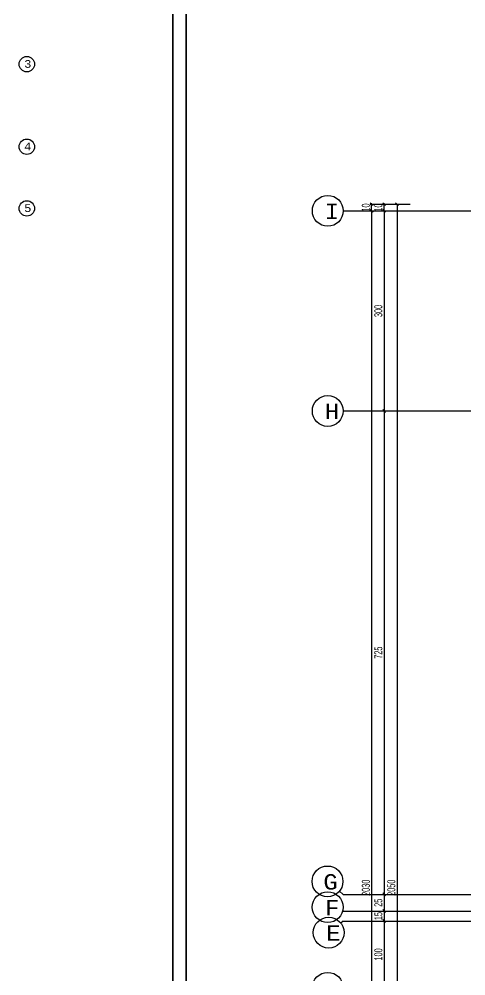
# Model space of a CAD drawing. Header units: inches. Extents: x -7543 to -822, y 102837 to 190349.
# Drawn here: x -836.119 to -835.9851, y 102836.9563 to 102837.2432 of the extents above; entities that cross this region are included whole.
import ezdxf

# ---------------------------------------------------------------- set-up
doc = ezdxf.new("R2010")
doc.units = ezdxf.units.IN
doc.header["$MEASUREMENT"] = 0
doc.linetypes.add('DASHDOTX2', pattern=[2, 1, -0.5, 0, -0.5])
doc.layers.add('AKS', color=1, linetype='Continuous', lineweight=25)
doc.layers.add('ICOL', color=55, linetype='Continuous', lineweight=25)
doc.layers.add('DUVAR', color=7, linetype='Continuous', lineweight=35, true_color=0xfc4642)
doc.styles.add('ISIM', font='monos.ttf', dxfattribs={"width": 1.1, "height": 200})
doc.styles.add('OLCU', font='tromand.shx', dxfattribs={"width": 0.6, "height": 12})

# ---------------------------------------------------------------- blocks, each defined once
blk = doc.blocks.new('D')
at = {"layer": 'ICOL'}
for p, q in [((2.8, 2.8), (-2.8, -2.8)), ((0, 3), (0, -25))]:
    blk.add_line(p, q, dxfattribs=at)
blk = doc.blocks.new('E')
at = {"layer": 'ICOL'}
for p, q in [((0, -3), (0, 25)), ((-2.8, -2.8), (2.8, 2.8))]:
    blk.add_line(p, q, dxfattribs=at)

msp = doc.modelspace()

# ---------------------------------------------------------------- linework, layer by layer
at = {"layer": 'AKS', "linetype": 'DASHDOTX2', "ltscale": 10}
for p, q in [((-836.0219, 102837.18569), (-835.58789, 102837.18569)), ((-836.0219, 102837.12568), (-835.58889, 102837.12568)), ((-836.0219, 102836.98068), (-835.36089, 102836.98068)), ((-836.02208, 102836.97568), (-835.59389, 102836.97568)), ((-836.0219, 102836.97268), (-835.59389, 102836.97268))]:
    msp.add_line(p, q, dxfattribs=at)
at = {"layer": 'AKS'}
for p, q in [((-836.0219, 102836.98068), (-836.02303, 102836.98162)), ((-836.0219, 102836.97268), (-836.02263, 102836.9721))]:
    msp.add_line(p, q, dxfattribs=at)
at = {"layer": 'AKS', "color": 0}
for centre, radius in [((-836.11668, 102837.22968), 0.00231), ((-836.11668, 102837.20492), 0.00231), ((-836.02652, 102837.18569), 0.00462), ((-836.11668, 102837.18642), 0.00231), ((-836.02652, 102837.12568), 0.00462), ((-836.02659, 102836.98458), 0.00462), ((-836.02655, 102836.97686), 0.00462), ((-836.02625, 102836.96923), 0.00462), ((-836.02652, 102836.95268), 0.00462)]:
    msp.add_circle(centre, radius, dxfattribs=at)
at = {"layer": 'DUVAR'}
for p, q in [((-836.07297, 102837.43946), (-836.07297, 102836.66908)), ((-836.06897, 102837.43546), (-836.06897, 102836.66908))]:
    msp.add_line(p, q, dxfattribs=at)
at = {"layer": 'ICOL'}
for p, q in [((-836.01338, 102837.18784), (-836.01338, 102837.188)), ((-836.01338, 102837.18569), (-836.01338, 102837.18769)), ((-836.00963, 102837.18784), (-836.00963, 102837.188)), ((-836.00963, 102837.18569), (-836.00963, 102837.18769)), ((-836.00574, 102837.18753), (-836.00574, 102836.77784)), ((-836.01338, 102837.18553), (-836.01338, 102836.77984)), ((-836.01338, 102837.18553), (-836.01338, 102837.18537)), ((-836.00963, 102837.18553), (-836.00963, 102837.12584)), ((-836.00963, 102837.18553), (-836.00963, 102837.18537)), ((-836.00963, 102837.12553), (-836.00963, 102836.98084)), ((-836.00963, 102836.98053), (-836.00963, 102836.97584)), ((-836.00963, 102836.97553), (-836.00963, 102836.97284)), ((-836.00963, 102836.97253), (-836.00963, 102836.95284))]:
    msp.add_line(p, q, dxfattribs=at)

# ---------------------------------------------------------------- block references
at = {"layer": 'ICOL', "xscale": 0.000155999994603917, "yscale": 0.000155999994603917, "zscale": 0.000155999994603917}
for name, p, rotation in [('E', (-836.01338, 102837.18769), 270), ('E', (-836.00963, 102837.18769), 270), ('D', (-836.00574, 102837.18769), 90), ('D', (-836.01338, 102837.18569), 90), ('D', (-836.01338, 102837.18569), 90), ('D', (-836.00963, 102837.18569), 90), ('D', (-836.00963, 102837.18569), 90), ('D', (-836.00963, 102837.12568), 90), ('E', (-836.00963, 102837.12568), 270), ('D', (-836.00963, 102836.98068), 90), ('E', (-836.00963, 102836.98068), 270), ('D', (-836.00963, 102836.97568), 90), ('E', (-836.00963, 102836.97568), 270), ('D', (-836.00963, 102836.97268), 90), ('E', (-836.00963, 102836.97268), 270)]:
    msp.add_blockref(name, p, dxfattribs=dict(at, rotation=rotation))

# ---------------------------------------------------------------- texts
at = {"layer": 'AKS', "style": 'ISIM', "width": 1.1}
for s, height, p in [('3', 0.00231, (-836.11748, 102837.2286)), ('4', 0.00231, (-836.11751, 102837.20384)), ('5', 0.00231, (-836.11748, 102837.18534)), ('I', 0.00462, (-836.02741, 102837.18323)), ('H', 0.00462, (-836.02741, 102837.12323)), ('G', 0.00462, (-836.02785, 102836.98213)), ('F', 0.00462, (-836.02735, 102836.97441)), ('E', 0.00462, (-836.02697, 102836.96678))]:
    msp.add_text(s, height=height, dxfattribs=at).set_placement(p)
at = {"layer": 'ICOL', "char_height": 0.0024, "attachment_point": 5, "rotation": 90, "style": 'OLCU'}
for s, insert in [('\\A1;10', (-836.0151, 102837.18669)), ('\\A1;10', (-836.01136, 102837.18669)), ('\\A1;300', (-836.01136, 102837.15568)), ('\\A1;725', (-836.01136, 102837.05318)), ('\\A1;2030', (-836.0151, 102836.98268)), ('\\A1;2050', (-836.00747, 102836.98269)), ('\\A1;25', (-836.01136, 102836.97818)), ('\\A1;15', (-836.01136, 102836.97418)), ('\\A1;100', (-836.01136, 102836.96268))]:
    msp.add_mtext(s, dxfattribs=dict(at, insert=insert))

doc.saveas('drawing.dxf')
